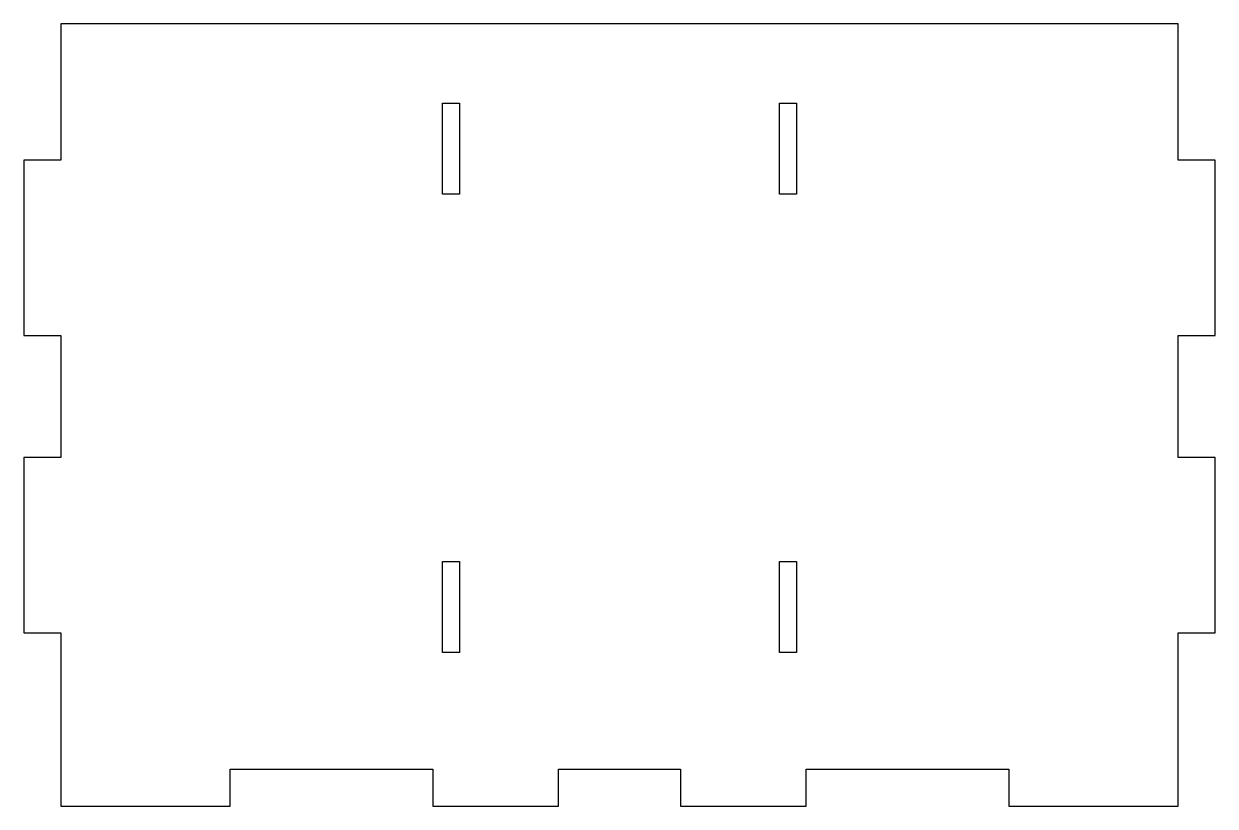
# Model space of a CAD drawing. Extents: x 18 to 213, y 13 to 206.
# Drawn here: x 116.6 to 212.7, y 143.1 to 206.3 of the extents above; entities that cross this region are included whole.
import ezdxf

# ---------------------------------------------------------------- set-up
doc = ezdxf.new("R2010")
doc.units = 0
doc.layers.get('0').update_dxf_attribs({"linetype": 'CONTINUOUS'})

msp = doc.modelspace()

# ---------------------------------------------------------------- linework, layer by layer
at = {"color": 7}
for p, q in [((133.085336, 206.284413), (119.585436, 206.284413)), ((119.585436, 206.284413), (119.585436, 195.284517)), ((149.735214, 206.284435), (133.085336, 206.284435)), ((133.085336, 206.284435), (133.085336, 206.284413)), ((149.735214, 206.284413), (149.735214, 206.284435)), ((159.58514, 206.284413), (149.735214, 206.284413)), ((169.735066, 206.284435), (159.58514, 206.284435)), ((159.58514, 206.284435), (159.58514, 206.284413)), ((169.735066, 206.284413), (169.735066, 206.284435)), ((179.584992, 206.284413), (169.735066, 206.284413)), ((196.23487, 206.284435), (179.584992, 206.284435)), ((179.584992, 206.284435), (179.584992, 206.284413)), ((196.23487, 206.284413), (196.23487, 206.284435)), ((209.73477, 206.284413), (196.23487, 206.284413)), ((209.73477, 195.284517), (209.73477, 206.284413)), ((119.585436, 195.284517), (116.585459, 195.284517)), ((116.585459, 195.284517), (116.585459, 181.13462)), ((212.734748, 195.284517), (209.73477, 195.284517)), ((212.734748, 181.13462), (212.734748, 195.284517)), ((116.585459, 181.13462), (119.585436, 181.13462)), ((119.585436, 181.13462), (119.585436, 171.284695)), ((209.73477, 171.284695), (209.73477, 181.13462)), ((209.73477, 181.13462), (212.734748, 181.13462)), ((119.585436, 171.284695), (116.585459, 171.284695)), ((116.585459, 171.284695), (116.585459, 157.134798)), ((212.734748, 171.284695), (209.73477, 171.284695)), ((212.734748, 157.134798), (212.734748, 171.284695)), ((116.585459, 157.134798), (119.585436, 157.134798)), ((119.585436, 157.134798), (119.585436, 143.134902)), ((209.73477, 143.134902), (209.73477, 157.134798)), ((209.73477, 157.134798), (212.734748, 157.134798)), ((133.235336, 143.134902), (133.235336, 146.13488)), ((133.235336, 146.13488), (149.585214, 146.13488)), ((149.585214, 146.13488), (149.585214, 143.134902)), ((159.73514, 143.134902), (159.73514, 146.13488)), ((159.73514, 146.13488), (169.585066, 146.13488)), ((169.585066, 146.13488), (169.585066, 143.134902)), ((179.734992, 143.134902), (179.734992, 146.13488)), ((179.734992, 146.13488), (196.08487, 146.13488)), ((196.08487, 146.13488), (196.08487, 143.134902)), ((119.585436, 143.134902), (133.235336, 143.134902)), ((149.585214, 143.134902), (159.73514, 143.134902)), ((169.585066, 143.134902), (179.734992, 143.134902)), ((196.08487, 143.134902), (209.73477, 143.134902))]:
    msp.add_line(p, q, dxfattribs=at)
at = {"color": 4}
for p, q in [((150.385103, 192.534546), (150.385103, 199.884546)), ((150.385103, 199.884546), (151.735103, 199.884546)), ((151.735103, 199.884546), (151.735103, 192.534546)), ((177.585103, 199.884546), (178.935103, 199.884546)), ((177.585103, 192.534546), (177.585103, 199.884546)), ((178.935103, 199.884546), (178.935103, 192.534546)), ((151.735103, 192.534546), (150.385103, 192.534546)), ((178.935103, 192.534546), (177.585103, 192.534546)), ((150.385103, 155.534546), (150.385103, 162.884546)), ((150.385103, 162.884546), (151.735103, 162.884546)), ((151.735103, 162.884546), (151.735103, 155.534546)), ((177.585103, 162.884546), (178.935103, 162.884546)), ((177.585103, 155.534546), (177.585103, 162.884546)), ((178.935103, 162.884546), (178.935103, 155.534546)), ((151.735103, 155.534546), (150.385103, 155.534546)), ((178.935103, 155.534546), (177.585103, 155.534546))]:
    msp.add_line(p, q, dxfattribs=at)

doc.saveas('drawing.dxf')
